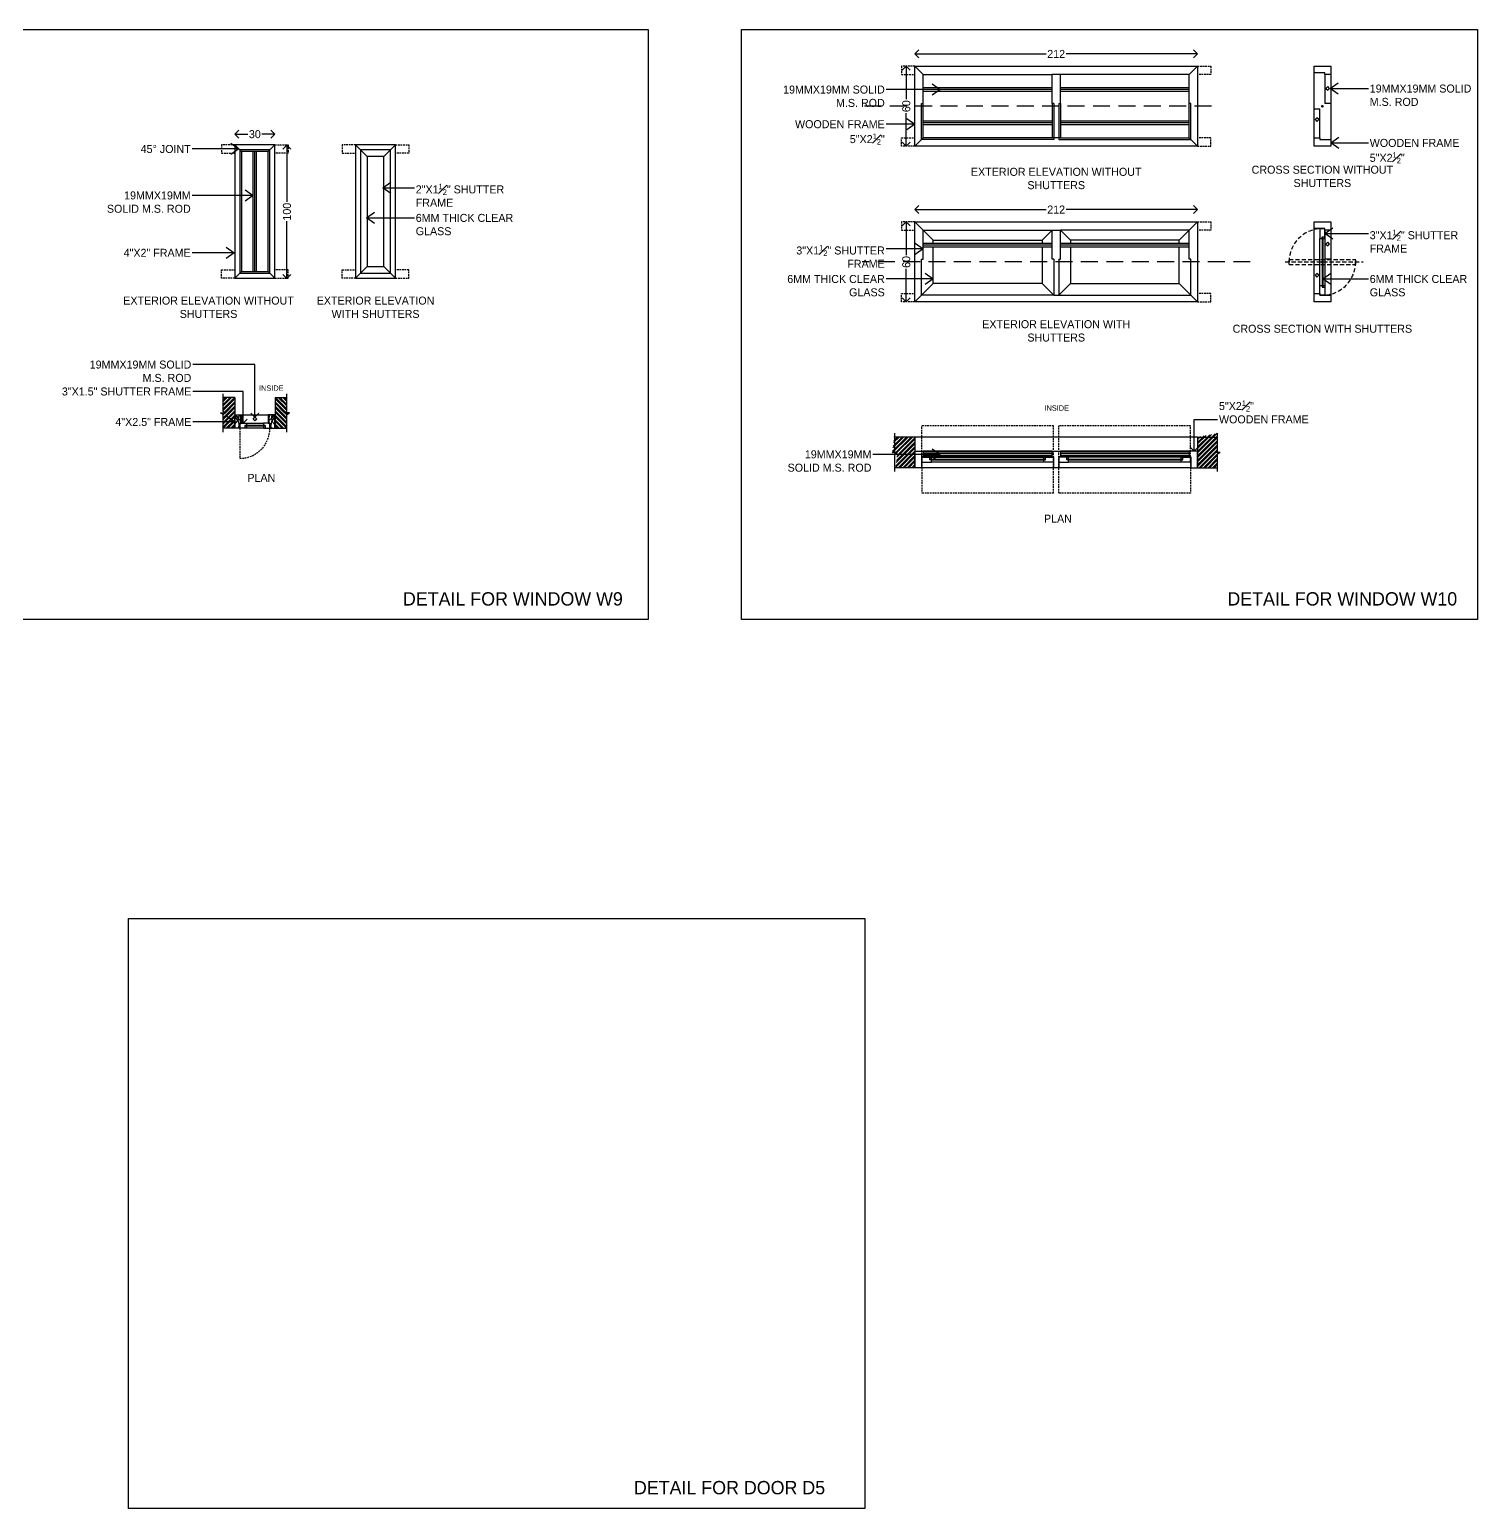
# Model space of a CAD drawing. Header units: metres. Extents: x -16 to 65907, y -5261 to 15511.
# Drawn here: x 36859 to 37945, y 8666 to 9775 of the extents above; entities that cross this region are included whole.
import ezdxf

# ---------------------------------------------------------------- set-up
doc = ezdxf.new("R2010")
doc.units = ezdxf.units.M
doc.header["$PDMODE"] = 67
doc.header["$PDSIZE"] = -5
doc.linetypes.add('DASHED', pattern=[19.05, 12.7, -6.35])
doc.layers.get('0').update_dxf_attribs({"color": 6})
for name, color, linetype in [('BC-DIMENSION', 8, 'Continuous'), ('BC-GREYCOLOR', 8, 'Continuous'), ('BC-HATCH', 8, 'Continuous'), ('BC-JOINERY', 93, 'Continuous'), ('BC-TEXT', 7, 'Continuous'), ('BC-WHITECOLOR', 7, 'Continuous')]:
    doc.layers.add(name, color=color, linetype=linetype)
doc.styles.add('BC-1IN10-2', font='FreeSans.ttf', dxfattribs={"height": 4})
doc.styles.add('BC-1IN10-3', font='FreeSans.ttf', dxfattribs={"height": 6})
doc.styles.add('BC-1IN50-1', font='FreeSans.ttf', dxfattribs={"height": 10})
doc.dimstyles.new('BC-1IN10-3', dxfattribs={"dimtxt": 6, "dimasz": 6, "dimexe": 0.18, "dimexo": 0.0625, "dimgap": 1, "dimtad": 0, "dimtoh": 1, "dimzin": 12, "dimdsep": 46, "dimtxsty": 'BC-1IN10-3', "dimblk": 'OPEN90', "dimcen": 0.09, "dimse1": 1, "dimse2": 1, "dimclrd": 256, "dimclre": 256, "dimclrt": 7, "dimadec": 0, "dimazin": 0, "dimtfac": 1, "dimtdec": 1, "dimtofl": 0, "dimtmove": 1, "dimatfit": 3, "dimldrblk": 'OPEN90', "dimfxl": 1, "dimtolj": 1, "dimtzin": 0, "dimlwd": -3, "dimarcsym": 0})
doc.dimstyles.new('BC-1IN50-1', dxfattribs={"dimtxt": 10, "dimasz": 10, "dimexe": 0.18, "dimexo": 0.0625, "dimgap": 1, "dimtad": 0, "dimdec": 1, "dimzin": 12, "dimdsep": 46, "dimtxsty": 'BC-1IN50-1', "dimblk": 'OPEN90', "dimcen": 0.09, "dimse1": 1, "dimse2": 1, "dimclrd": 8, "dimclre": 256, "dimclrt": 7, "dimadec": 0, "dimazin": 0, "dimtfac": 1, "dimtdec": 0, "dimtofl": 0, "dimtmove": 1, "dimatfit": 3, "dimfxl": 1, "dimtolj": 1, "dimtzin": 0, "dimlwd": -3, "dimarcsym": 0})

# ---------------------------------------------------------------- blocks, each defined once
blk = doc.blocks.new('_OPEN90')
at = {"color": 0, "linetype": 'ByBlock'}
for p, q in [((0, 0), (-1, 0)), ((-0.5, 0.5), (0, 0)), ((0, 0), (-0.5, -0.5))]:
    blk.add_line(p, q, dxfattribs=at)
blk = doc.blocks.new('*D846')
at = {"layer": 'BC-DIMENSION', "lineweight": -3}
for p, q in [((37018.7, 9696.1), (37022.5, 9696.1)), ((37036.7, 9696.1), (37032.9, 9696.1))]:
    blk.add_line(p, q, dxfattribs=at)
at = {"layer": 'Defpoints', "color": 0}
for p in [(37012.7, 9696.1), (37012.7, 9688), (37042.7, 9688)]:
    blk.add_point(p, dxfattribs=at)
at = {"layer": 'BC-DIMENSION', "lineweight": -3, "xscale": 6, "yscale": 6, "zscale": 6, "rotation": 180}
blk.add_blockref('_OPEN90', (37012.7, 9696.1), dxfattribs=at)
at = {"layer": 'BC-DIMENSION', "lineweight": -3, "xscale": 6, "yscale": 6, "zscale": 6}
blk.add_blockref('_OPEN90', (37042.7, 9696.1), dxfattribs=at)
at = {"layer": 'BC-DIMENSION', "color": 7, "insert": (37027.7, 9696.1), "char_height": 6, "attachment_point": 5, "style": 'BC-1IN10-3'}
blk.add_mtext('\\A1;30', dxfattribs=at)
blk = doc.blocks.new('*D847')
at = {"layer": 'BC-DIMENSION', "lineweight": -3}
for p, q in [((37051.8, 9682), (37051.8, 9645.3)), ((37051.8, 9594), (37051.8, 9630.8))]:
    blk.add_line(p, q, dxfattribs=at)
at = {"layer": 'Defpoints', "color": 0}
for p in [(37042.7, 9688), (37051.8, 9688), (37042.7, 9588)]:
    blk.add_point(p, dxfattribs=at)
at = {"layer": 'BC-DIMENSION', "lineweight": -3, "xscale": 6, "yscale": 6, "zscale": 6}
for p, rotation in [((37051.8, 9688), 90), ((37051.8, 9588), 270)]:
    blk.add_blockref('_OPEN90', p, dxfattribs=dict(at, rotation=rotation))
at = {"layer": 'BC-DIMENSION', "color": 7, "insert": (37051.8, 9638), "char_height": 6, "attachment_point": 5, "rotation": 90, "style": 'BC-1IN10-3'}
blk.add_mtext('\\A1;100', dxfattribs=at)
blk = doc.blocks.new('*D854')
at = {"layer": 'BC-DIMENSION', "lineweight": -3}
for p, q in [((37528.7, 9756.3), (37621.2, 9756.3)), ((37728.7, 9756.3), (37636.3, 9756.3))]:
    blk.add_line(p, q, dxfattribs=at)
at = {"layer": 'Defpoints', "color": 0}
for p in [(37522.7, 9756.3), (37522.7, 9747.1), (37734.7, 9747.1)]:
    blk.add_point(p, dxfattribs=at)
at = {"layer": 'BC-DIMENSION', "lineweight": -3, "xscale": 6, "yscale": 6, "zscale": 6, "rotation": 180}
blk.add_blockref('_OPEN90', (37522.7, 9756.3), dxfattribs=at)
at = {"layer": 'BC-DIMENSION', "lineweight": -3, "xscale": 6, "yscale": 6, "zscale": 6}
blk.add_blockref('_OPEN90', (37734.7, 9756.3), dxfattribs=at)
at = {"layer": 'BC-DIMENSION', "color": 7, "insert": (37628.7, 9756.3), "char_height": 6, "attachment_point": 5, "style": 'BC-1IN10-3'}
blk.add_mtext('\\A1;212', dxfattribs=at)
blk = doc.blocks.new('*D855')
at = {"layer": 'BC-DIMENSION', "lineweight": -3}
for p, q in [((37516.3, 9741.1), (37516.3, 9722.3)), ((37516.3, 9693.1), (37516.3, 9711.9))]:
    blk.add_line(p, q, dxfattribs=at)
at = {"layer": 'Defpoints', "color": 0}
for p in [(37516.3, 9747.1), (37522.7, 9747.1), (37522.7, 9687.1)]:
    blk.add_point(p, dxfattribs=at)
at = {"layer": 'BC-DIMENSION', "lineweight": -3, "xscale": 6, "yscale": 6, "zscale": 6}
for p, rotation in [((37516.3, 9747.1), 90), ((37516.3, 9687.1), 270)]:
    blk.add_blockref('_OPEN90', p, dxfattribs=dict(at, rotation=rotation))
at = {"layer": 'BC-DIMENSION', "color": 7, "insert": (37516.3, 9717.1), "char_height": 6, "attachment_point": 5, "rotation": 90, "style": 'BC-1IN10-3'}
blk.add_mtext('\\A1;60', dxfattribs=at)
blk = doc.blocks.new('*D856')
at = {"layer": 'BC-DIMENSION', "lineweight": -3}
for p, q in [((37528.7, 9639.6), (37621.2, 9639.6)), ((37728.7, 9639.6), (37636.3, 9639.6))]:
    blk.add_line(p, q, dxfattribs=at)
at = {"layer": 'Defpoints', "color": 0}
for p in [(37522.7, 9639.6), (37522.7, 9630.3), (37734.7, 9630.3)]:
    blk.add_point(p, dxfattribs=at)
at = {"layer": 'BC-DIMENSION', "lineweight": -3, "xscale": 6, "yscale": 6, "zscale": 6, "rotation": 180}
blk.add_blockref('_OPEN90', (37522.7, 9639.6), dxfattribs=at)
at = {"layer": 'BC-DIMENSION', "lineweight": -3, "xscale": 6, "yscale": 6, "zscale": 6}
blk.add_blockref('_OPEN90', (37734.7, 9639.6), dxfattribs=at)
at = {"layer": 'BC-DIMENSION', "color": 7, "insert": (37628.7, 9639.6), "char_height": 6, "attachment_point": 5, "style": 'BC-1IN10-3'}
blk.add_mtext('\\A1;212', dxfattribs=at)
blk = doc.blocks.new('*D857')
at = {"layer": 'BC-DIMENSION', "lineweight": -3}
for p, q in [((37516.3, 9624.3), (37516.3, 9605.5)), ((37516.3, 9576.3), (37516.3, 9595.1))]:
    blk.add_line(p, q, dxfattribs=at)
at = {"layer": 'Defpoints', "color": 0}
for p in [(37516.3, 9630.3), (37522.7, 9630.3), (37522.7, 9570.3)]:
    blk.add_point(p, dxfattribs=at)
at = {"layer": 'BC-DIMENSION', "lineweight": -3, "xscale": 6, "yscale": 6, "zscale": 6}
for p, rotation in [((37516.3, 9630.3), 90), ((37516.3, 9570.3), 270)]:
    blk.add_blockref('_OPEN90', p, dxfattribs=dict(at, rotation=rotation))
at = {"layer": 'BC-DIMENSION', "color": 7, "insert": (37516.3, 9600.3), "char_height": 6, "attachment_point": 5, "rotation": 90, "style": 'BC-1IN10-3'}
blk.add_mtext('\\A1;60', dxfattribs=at)

msp = doc.modelspace()

# ---------------------------------------------------------------- hatches: boundary and pattern name
at = {"layer": 'BC-HATCH'}
h = msp.add_hatch(dxfattribs=at)
h.set_pattern_fill('ANSI32', color=256, scale=0.25, style=0)
h.set_pattern_definition([(45, (5112.9956, 64.3418), (-1.68379802, 1.68379802), []), (45, (5114.118, 64.3418), (-1.68379802, 1.68379802), [])])
h.paths.add_polyline_path([(37012.696, 9475.59), (37012.696, 9498.59), (37003.946, 9498.59), (37003.946, 9488.157), (37005.966, 9487.09), (37001.926, 9487.09), (37003.946, 9486.022), (37003.946, 9475.59)])
h = msp.add_hatch(dxfattribs=at)
h.set_pattern_fill('ANSI32', color=256, scale=0.25, angle=180, style=0)
h.set_pattern_definition([(135, (68942.561, 64.3418), (1.68379802, 1.68379802), []), (135, (68941.4384, 64.3418), (1.68379802, 1.68379802), [])])
h.paths.add_polyline_path([(37042.861, 9475.59), (37042.861, 9498.59), (37051.611, 9498.59), (37051.611, 9488.157), (37049.59, 9487.09), (37053.631, 9487.09), (37051.611, 9486.022), (37051.611, 9475.59)])
h = msp.add_hatch(dxfattribs=at)
h.set_pattern_fill('ANSI32', color=256, scale=0.25, style=0)
h.set_pattern_definition([(45, (3946.7116, 779.009), (-1.68379802, 1.68379802), []), (45, (3947.8341, 779.009), (-1.68379802, 1.68379802), [])])
edge = h.paths.add_edge_path()
edge.add_line((37749.742, 9443.102), (37749.742, 9456.41))
edge.add_line((37749.742, 9456.41), (37751.763, 9457.477))
edge.add_line((37751.763, 9457.477), (37747.722, 9457.477))
edge.add_line((37747.722, 9457.477), (37749.742, 9458.544))
edge.add_line((37749.742, 9458.544), (37749.742, 9471.852))
edge.add_line((37734.742, 9468.977), (37749.742, 9468.977))
edge.add_line((37734.742, 9468.977), (37734.742, 9445.977))
edge.add_line((37734.742, 9445.977), (37749.742, 9445.977))
edge = h.paths.add_edge_path()
edge.add_line((37522.742, 9468.977), (37522.742, 9445.977))
edge.add_line((37522.742, 9468.977), (37507.742, 9468.977))
edge.add_line((37507.742, 9458.544), (37507.742, 9471.852))
edge.add_line((37505.722, 9457.477), (37507.742, 9458.544))
edge.add_line((37509.763, 9457.477), (37505.722, 9457.477))
edge.add_line((37507.742, 9456.41), (37509.763, 9457.477))
edge.add_line((37507.742, 9443.102), (37507.742, 9456.41))
edge.add_line((37522.742, 9445.977), (37507.742, 9445.977))

# ---------------------------------------------------------------- linework, layer by layer
for p, q in [((37822.102, 9747.084), (37834.602, 9747.084)), ((37822.102, 9630.343), (37834.602, 9630.343))]:
    msp.add_line(p, q)
at = {"layer": 'BC-GREYCOLOR'}
for p, q in [((37528.992, 9740.834), (37522.742, 9747.084)), ((37631.867, 9740.834), (37625.617, 9740.834)), ((37728.492, 9740.834), (37734.742, 9747.084)), ((37528.992, 9693.334), (37522.742, 9687.084)), ((37631.867, 9693.334), (37625.617, 9693.334)), ((37734.742, 9687.084), (37728.492, 9693.334)), ((37017.706, 9683.03), (37012.706, 9688.03)), ((37026.362, 9593.03), (37026.362, 9683.03)), ((37027.706, 9593.03), (37027.706, 9683.03)), ((37029.049, 9593.03), (37029.049, 9683.03)), ((37037.706, 9683.03), (37042.706, 9688.03)), ((37111.983, 9679.28), (37103.233, 9688.03)), ((37124.483, 9679.28), (37133.233, 9688.03)), ((37536.492, 9616.593), (37522.742, 9630.343)), ((37720.992, 9616.593), (37734.742, 9630.343)), ((37618.117, 9616.593), (37625.617, 9624.093)), ((37625.617, 9624.093), (37631.867, 9624.093)), ((37631.867, 9624.093), (37639.367, 9616.593)), ((37111.983, 9596.78), (37103.233, 9588.03)), ((37124.483, 9596.78), (37133.233, 9588.03)), ((37017.706, 9593.03), (37012.706, 9588.03)), ((37037.706, 9593.03), (37042.706, 9588.03)), ((37536.492, 9584.093), (37522.742, 9570.343)), ((37618.117, 9584.093), (37626.867, 9575.343)), ((37630.617, 9575.343), (37639.367, 9584.093)), ((37720.992, 9584.093), (37734.742, 9570.343)), ((37626.867, 9575.343), (37630.617, 9575.343))]:
    msp.add_line(p, q, dxfattribs=at)
at = {"layer": 'BC-GREYCOLOR', "linetype": 'DASHED'}
for p, q in [((37745.242, 9717.084), (37483.182, 9717.084)), ((37774.303, 9600.343), (37483.182, 9600.343))]:
    msp.add_line(p, q, dxfattribs=at)
at = {"layer": 'BC-GREYCOLOR', "linetype": 'DASHED', "ltscale": 0.25}
for p, q in [((37800.424, 9600.343), (37858.953, 9600.343)), ((37803.352, 9602.243), (37853.352, 9602.243)), ((37803.352, 9598.443), (37803.352, 9602.243)), ((37803.352, 9598.443), (37853.352, 9598.443)), ((37853.352, 9598.443), (37853.352, 9602.243))]:
    msp.add_line(p, q, dxfattribs=at)
at = {"layer": 'BC-GREYCOLOR', "linetype": 'DASHED', "ltscale": 0.1}
for p, q in [((37016.446, 9475.59), (37016.446, 9453.025)), ((37527.942, 9450.327), (37527.942, 9477.467)), ((37626.667, 9477.467), (37527.942, 9477.467)), ((37626.667, 9426.987), (37626.667, 9477.467)), ((37630.817, 9426.987), (37630.817, 9477.467)), ((37729.542, 9477.467), (37630.817, 9477.467)), ((37729.542, 9450.327), (37729.542, 9477.467)), ((37527.942, 9454.127), (37527.942, 9426.987)), ((37729.542, 9454.127), (37729.542, 9426.987)), ((37626.667, 9426.987), (37527.942, 9426.987)), ((37729.542, 9426.987), (37630.817, 9426.987))]:
    msp.add_line(p, q, dxfattribs=at)
for points in [[(37522.742, 9747.084), (37512.742, 9747.084), (37512.742, 9740.834), (37522.742, 9740.834)], [(37734.742, 9747.084), (37744.742, 9747.084), (37744.742, 9740.834), (37734.742, 9740.834)], [(37522.742, 9687.084), (37512.742, 9687.084), (37512.742, 9693.334), (37522.742, 9693.334)], [(37734.742, 9687.084), (37744.742, 9687.084), (37744.742, 9693.334), (37734.742, 9693.334)], [(37012.706, 9688.03), (37002.706, 9688.03), (37002.706, 9681.78), (37012.706, 9681.78)], [(37042.706, 9688.03), (37052.706, 9688.03), (37052.706, 9681.78), (37042.706, 9681.78)], [(37103.233, 9688.03), (37093.233, 9688.03), (37093.233, 9681.78), (37103.233, 9681.78)], [(37133.233, 9688.03), (37143.233, 9688.03), (37143.233, 9681.78), (37133.233, 9681.78)], [(37522.742, 9630.343), (37512.742, 9630.343), (37512.742, 9624.093), (37522.742, 9624.093)], [(37734.742, 9630.343), (37744.742, 9630.343), (37744.742, 9624.093), (37734.742, 9624.093)], [(37012.706, 9588.03), (37002.706, 9588.03), (37002.706, 9594.28), (37012.706, 9594.28)], [(37042.706, 9588.03), (37052.706, 9588.03), (37052.706, 9594.28), (37042.706, 9594.28)], [(37103.233, 9588.03), (37093.233, 9588.03), (37093.233, 9594.28), (37103.233, 9594.28)], [(37133.233, 9588.03), (37143.233, 9588.03), (37143.233, 9594.28), (37133.233, 9594.28)], [(37522.742, 9570.343), (37512.742, 9570.343), (37512.742, 9576.593), (37522.742, 9576.593)], [(37734.742, 9570.343), (37744.742, 9570.343), (37744.742, 9576.593), (37734.742, 9576.593)]]:
    msp.add_lwpolyline(points, dxfattribs=at)
at = {"layer": 'BC-GREYCOLOR'}
msp.add_lwpolyline([(37038.956, 9591.78), (37038.956, 9684.28), (37016.456, 9684.28), (37016.456, 9591.78)], close=True, dxfattribs=at)
at = {"layer": 'BC-GREYCOLOR', "linetype": 'DASHED', "ltscale": 0.25}
for start, end in [(85.641318, 180), (265.641318, 0)]:
    msp.add_arc((37828.352, 9600.343), 25, start, end, dxfattribs=at)
at = {"layer": 'BC-GREYCOLOR', "linetype": 'DASHED', "ltscale": 0.1}
msp.add_arc((37016.446, 9475.59), 22.565, 270, 360, dxfattribs=at)
at = {"layer": 'BC-HATCH'}
for points in [[(37012.696, 9484.459), (37013.755, 9482.879), (37015.359, 9480.653), (37015.682, 9477.624), (37016.446, 9476.052)], [(37012.706, 9485.59), (37014.32, 9484.334), (37015.831, 9482.434), (37017.226, 9481.335), (37017.696, 9481.25)], [(37042.751, 9485.59), (37041.137, 9484.334), (37039.626, 9482.434), (37038.23, 9481.335), (37037.761, 9481.25)], [(37042.761, 9484.459), (37041.701, 9482.879), (37040.098, 9480.653), (37039.774, 9477.624), (37039.011, 9476.052)]]:
    msp.add_lwpolyline(points, dxfattribs=at)
for centre, radius, start, end in [((37006.721, 9485.793), 9.313, 309.911192, 358.746864), ((37010.048, 9486.322), 4.298, 308.02701, 350.185167), ((37007.929, 9481.996), 9.401, 317.044464, 22.475378), ((37047.527, 9481.996), 9.401, 157.524622, 222.955536), ((37045.458, 9483.244), 5.328, 153.877685, 239.575077), ((37045.408, 9486.322), 4.298, 189.814833, 231.97299)]:
    msp.add_arc(centre, radius, start, end, dxfattribs=at)
at = {"layer": 'BC-JOINERY'}
for p, q in [((37828.077, 9619.221), (37828.677, 9619.221)), ((37828.077, 9617.971), (37828.077, 9619.221)), ((37828.677, 9619.221), (37830.252, 9619.221)), ((37828.677, 9617.971), (37828.677, 9619.221)), ((37828.677, 9581.716), (37828.077, 9581.716)), ((37828.077, 9581.466), (37828.677, 9581.466)), ((37828.677, 9581.466), (37830.252, 9581.466)), ((37012.696, 9475.59), (37012.696, 9485.59)), ((37012.696, 9485.59), (37017.696, 9485.59)), ((37017.696, 9485.59), (37017.696, 9479.34)), ((37042.761, 9485.59), (37037.761, 9485.59)), ((37037.761, 9485.59), (37037.761, 9479.34)), ((37042.761, 9475.59), (37042.761, 9485.59)), ((37016.446, 9475.59), (37012.696, 9475.59)), ((37017.696, 9479.34), (37016.446, 9479.34)), ((37016.446, 9479.34), (37016.446, 9475.59)), ((37020.196, 9477.765), (37020.196, 9477.165)), ((37020.196, 9477.165), (37020.196, 9475.59)), ((37020.446, 9477.165), (37020.446, 9477.765)), ((37035.111, 9477.165), (37035.111, 9477.765)), ((37035.361, 9477.765), (37035.361, 9477.165)), ((37035.361, 9477.165), (37035.361, 9475.59)), ((37037.761, 9479.34), (37039.011, 9479.34)), ((37039.011, 9479.34), (37039.011, 9475.59)), ((37039.011, 9475.59), (37042.761, 9475.59)), ((37533.892, 9452.452), (37533.892, 9454.027)), ((37533.892, 9451.852), (37533.892, 9452.452)), ((37535.142, 9452.452), (37533.892, 9452.452)), ((37535.142, 9451.852), (37533.892, 9451.852)), ((37620.467, 9452.452), (37620.467, 9451.852)), ((37620.717, 9452.452), (37620.717, 9454.027)), ((37620.717, 9451.852), (37620.717, 9452.452)), ((37636.767, 9452.452), (37636.767, 9454.027)), ((37636.767, 9451.852), (37636.767, 9452.452)), ((37638.017, 9452.452), (37636.767, 9452.452)), ((37638.017, 9451.852), (37636.767, 9451.852)), ((37723.342, 9452.452), (37723.342, 9451.852)), ((37723.592, 9452.452), (37723.592, 9454.027)), ((37723.592, 9451.852), (37723.592, 9452.452))]:
    msp.add_line(p, q, dxfattribs=at)
for points in [[(37834.602, 9740.834), (37830.252, 9740.834), (37830.252, 9742.084), (37822.102, 9742.084), (37822.102, 9747.084), (37834.602, 9747.084)], [(37822.102, 9693.334), (37826.452, 9693.334), (37826.452, 9692.084), (37834.602, 9692.084), (37834.602, 9687.084), (37822.102, 9687.084)], [(37834.602, 9624.093), (37830.252, 9624.093), (37830.252, 9625.343), (37822.102, 9625.343), (37822.102, 9630.343), (37834.602, 9630.343)], [(37822.102, 9576.593), (37826.452, 9576.593), (37826.452, 9575.343), (37834.602, 9575.343), (37834.602, 9570.343), (37822.102, 9570.343)], [(37528.992, 9458.477), (37528.992, 9454.127), (37527.742, 9454.127), (37527.742, 9445.977), (37522.742, 9445.977), (37522.742, 9458.477)], [(37626.867, 9445.977), (37626.867, 9454.127), (37625.617, 9454.127), (37625.617, 9458.477), (37631.867, 9458.477), (37631.867, 9454.127), (37630.617, 9454.127), (37630.617, 9445.977), (37626.867, 9445.977)], [(37728.492, 9458.477), (37728.492, 9454.127), (37729.742, 9454.127), (37729.742, 9445.977), (37734.742, 9445.977), (37734.742, 9458.477)]]:
    msp.add_lwpolyline(points, close=True, dxfattribs=at)
for points in [[(37828.677, 9617.971), (37830.252, 9617.971), (37830.252, 9625.171), (37826.502, 9625.171), (37826.502, 9617.971), (37828.077, 9617.971)], [(37828.677, 9582.716), (37830.252, 9582.716), (37830.252, 9575.516), (37826.502, 9575.516), (37826.502, 9582.716), (37828.077, 9582.716)], [(37021.446, 9477.165), (37021.446, 9475.59), (37016.646, 9475.59), (37016.646, 9479.34), (37021.446, 9479.34), (37021.446, 9477.765)], [(37034.111, 9477.165), (37034.111, 9475.59), (37038.911, 9475.59), (37038.911, 9479.34), (37034.111, 9479.34), (37034.111, 9477.765)], [(37535.142, 9452.452), (37535.142, 9454.027), (37527.942, 9454.027), (37527.942, 9450.277), (37535.142, 9450.277), (37535.142, 9451.852)], [(37619.467, 9452.452), (37619.467, 9454.027), (37626.667, 9454.027), (37626.667, 9450.277), (37619.467, 9450.277), (37619.467, 9451.852)], [(37638.017, 9452.452), (37638.017, 9454.027), (37630.817, 9454.027), (37630.817, 9450.277), (37638.017, 9450.277), (37638.017, 9451.852)], [(37722.342, 9452.452), (37722.342, 9454.027), (37729.542, 9454.027), (37729.542, 9450.277), (37722.342, 9450.277), (37722.342, 9451.852)]]:
    msp.add_lwpolyline(points, dxfattribs=at)
at = {"layer": 'BC-WHITECOLOR'}
for p, q in [((37528.992, 9740.834), (37625.617, 9740.834)), ((37528.992, 9719.084), (37528.992, 9740.834)), ((37625.617, 9719.084), (37625.617, 9740.834)), ((37631.867, 9719.084), (37631.867, 9740.834)), ((37728.492, 9740.834), (37631.867, 9740.834)), ((37822.102, 9693.334), (37822.102, 9742.084)), ((37830.252, 9740.834), (37830.252, 9719.084)), ((37834.602, 9740.834), (37834.602, 9692.084)), ((37625.617, 9730.928), (37528.992, 9730.928)), ((37625.617, 9729.584), (37528.992, 9729.584)), ((37625.617, 9728.241), (37528.992, 9728.241)), ((37728.492, 9730.928), (37631.867, 9730.928)), ((37728.492, 9729.584), (37631.867, 9729.584)), ((37728.492, 9728.241), (37631.867, 9728.241)), ((37527.742, 9692.084), (37527.742, 9719.084)), ((37527.742, 9719.084), (37528.992, 9719.084)), ((37528.992, 9693.334), (37528.992, 9719.084)), ((37626.867, 9719.084), (37625.617, 9719.084)), ((37625.617, 9719.084), (37625.617, 9693.334)), ((37626.867, 9719.084), (37626.867, 9692.084)), ((37630.617, 9719.084), (37631.867, 9719.084)), ((37631.867, 9719.084), (37631.867, 9693.334)), ((37728.492, 9693.334), (37728.492, 9719.084)), ((37834.602, 9719.084), (37830.252, 9719.084)), ((37625.617, 9705.928), (37528.992, 9705.928)), ((37625.617, 9704.584), (37528.992, 9704.584)), ((37728.492, 9705.928), (37631.867, 9705.928)), ((37728.492, 9704.584), (37631.867, 9704.584)), ((37822.102, 9715.084), (37826.452, 9715.084)), ((37826.452, 9693.334), (37826.452, 9715.084)), ((37625.617, 9703.241), (37528.992, 9703.241)), ((37625.617, 9693.334), (37528.992, 9693.334)), ((37728.492, 9703.241), (37631.867, 9703.241)), ((37631.867, 9693.334), (37728.492, 9693.334)), ((37626.867, 9692.084), (37527.742, 9692.084)), ((37528.992, 9624.093), (37625.617, 9624.093)), ((37625.617, 9602.343), (37625.617, 9624.093)), ((37631.867, 9602.343), (37631.867, 9624.093)), ((37728.492, 9624.093), (37631.867, 9624.093)), ((37822.102, 9576.593), (37822.102, 9625.343)), ((37826.502, 9582.716), (37826.502, 9617.971)), ((37828.677, 9618.971), (37828.077, 9618.971)), ((37828.077, 9617.971), (37828.077, 9581.466)), ((37828.677, 9617.971), (37828.677, 9581.466)), ((37830.252, 9624.093), (37830.252, 9602.343)), ((37834.602, 9624.093), (37834.602, 9575.343)), ((37625.617, 9614.187), (37528.992, 9614.187)), ((37625.617, 9612.843), (37528.992, 9612.843)), ((37625.617, 9611.5), (37528.992, 9611.5)), ((37728.492, 9614.187), (37631.867, 9614.187)), ((37728.492, 9612.843), (37631.867, 9612.843)), ((37728.492, 9611.5), (37631.867, 9611.5)), ((37830.252, 9614.157), (37830.252, 9582.716)), ((37626.867, 9602.343), (37625.617, 9602.343)), ((37630.617, 9602.343), (37631.867, 9602.343)), ((37822.102, 9598.343), (37826.452, 9598.343)), ((37826.452, 9576.593), (37826.452, 9598.343)), ((37834.602, 9602.343), (37830.252, 9602.343)), ((37003.946, 9488.157), (37003.946, 9501.465)), ((37012.696, 9498.59), (37003.946, 9498.59)), ((37012.696, 9498.59), (37012.696, 9475.59)), ((37042.861, 9498.59), (37042.861, 9475.59)), ((37042.861, 9498.59), (37051.611, 9498.59)), ((37051.611, 9488.157), (37051.611, 9501.465)), ((37001.926, 9487.09), (37005.966, 9487.09)), ((37003.946, 9486.022), (37001.926, 9487.09)), ((37005.966, 9487.09), (37003.946, 9488.157)), ((37003.946, 9472.715), (37003.946, 9486.022)), ((37012.696, 9489.59), (37012.696, 9484.59)), ((37017.796, 9485.59), (37037.761, 9485.59)), ((37042.861, 9489.59), (37042.861, 9484.59)), ((37049.59, 9487.09), (37051.611, 9488.157)), ((37053.631, 9487.09), (37049.59, 9487.09)), ((37051.611, 9486.022), (37053.631, 9487.09)), ((37051.611, 9472.715), (37051.611, 9486.022)), ((37012.696, 9475.59), (37003.946, 9475.59)), ((37035.361, 9477.765), (37020.196, 9477.765)), ((37035.361, 9477.165), (37020.196, 9477.165)), ((37021.446, 9479.34), (37034.111, 9479.34)), ((37034.111, 9475.59), (37021.446, 9475.59)), ((37042.861, 9475.59), (37051.611, 9475.59)), ((37507.742, 9458.544), (37507.742, 9471.852)), ((37749.742, 9458.544), (37749.742, 9471.852)), ((37522.742, 9468.977), (37507.742, 9468.977)), ((37522.742, 9468.977), (37522.742, 9445.977)), ((37734.742, 9468.977), (37522.742, 9468.977)), ((37734.742, 9468.977), (37734.742, 9445.977)), ((37734.742, 9468.977), (37749.742, 9468.977)), ((37505.722, 9457.477), (37507.742, 9458.544)), ((37509.763, 9457.477), (37505.722, 9457.477)), ((37507.742, 9456.41), (37509.763, 9457.477)), ((37507.742, 9443.102), (37507.742, 9456.41)), ((37625.617, 9458.477), (37528.992, 9458.477)), ((37625.617, 9457.645), (37528.992, 9457.645)), ((37625.617, 9456.302), (37528.992, 9456.302)), ((37625.617, 9454.958), (37528.992, 9454.958)), ((37528.992, 9454.127), (37625.617, 9454.127)), ((37529.02, 9454.027), (37550.77, 9454.027)), ((37534.142, 9452.452), (37534.142, 9451.852)), ((37535.142, 9452.452), (37620.717, 9452.452)), ((37535.142, 9451.852), (37620.717, 9451.852)), ((37619.467, 9450.277), (37535.142, 9450.277)), ((37538.956, 9454.027), (37619.467, 9454.027)), ((37728.492, 9458.477), (37631.867, 9458.477)), ((37728.492, 9457.645), (37631.867, 9457.645)), ((37728.492, 9456.302), (37631.867, 9456.302)), ((37728.492, 9454.958), (37631.867, 9454.958)), ((37631.867, 9454.127), (37728.492, 9454.127)), ((37637.017, 9452.452), (37637.017, 9451.852)), ((37638.017, 9452.452), (37723.592, 9452.452)), ((37638.017, 9451.852), (37723.592, 9451.852)), ((37722.342, 9450.277), (37638.017, 9450.277)), ((37747.722, 9457.477), (37749.742, 9458.544)), ((37751.763, 9457.477), (37747.722, 9457.477)), ((37749.742, 9456.41), (37751.763, 9457.477)), ((37749.742, 9443.102), (37749.742, 9456.41)), ((37522.742, 9445.977), (37507.742, 9445.977)), ((37729.742, 9445.977), (37527.742, 9445.977)), ((37734.742, 9445.977), (37749.742, 9445.977))]:
    msp.add_line(p, q, dxfattribs=at)
for points in [[(37734.742, 9747.084), (37734.742, 9687.084), (37522.742, 9687.084), (37522.742, 9747.084)], [(37832.402, 9729.074), (37833.745, 9730.418), (37832.402, 9731.761), (37831.058, 9730.418)], [(37824.277, 9705.741), (37825.62, 9707.084), (37824.277, 9708.428), (37822.933, 9707.084)], [(37042.706, 9588.03), (37042.706, 9688.03), (37012.706, 9688.03), (37012.706, 9588.03)], [(37037.706, 9593.03), (37037.706, 9683.03), (37017.706, 9683.03), (37017.706, 9593.03)], [(37133.233, 9588.03), (37133.233, 9688.03), (37103.233, 9688.03), (37103.233, 9588.03)], [(37129.483, 9591.78), (37129.483, 9684.28), (37106.983, 9684.28), (37106.983, 9591.78)], [(37124.483, 9596.78), (37124.483, 9679.28), (37111.983, 9679.28), (37111.983, 9596.78)], [(37734.742, 9630.343), (37734.742, 9570.343), (37522.742, 9570.343), (37522.742, 9630.343)], [(37832.402, 9612.333), (37833.745, 9613.677), (37832.402, 9615.02), (37831.058, 9613.677)], [(37824.277, 9589), (37825.62, 9590.343), (37824.277, 9591.687), (37822.933, 9590.343)], [(37027.778, 9481.121), (37026.435, 9482.465), (37027.778, 9483.808), (37029.122, 9482.465)]]:
    msp.add_lwpolyline(points, close=True, dxfattribs=at)
for points in [[(37630.617, 9719.084), (37630.617, 9692.084), (37729.742, 9692.084), (37729.742, 9719.084), (37728.492, 9719.084), (37728.492, 9740.834)], [(37626.867, 9602.343), (37626.867, 9575.343), (37527.742, 9575.343), (37527.742, 9602.343), (37528.992, 9602.343), (37528.992, 9624.093)], [(37536.492, 9614.187), (37536.492, 9616.593), (37618.117, 9616.593), (37618.117, 9614.187)], [(37630.617, 9602.343), (37630.617, 9575.343), (37729.742, 9575.343), (37729.742, 9602.343), (37728.492, 9602.343), (37728.492, 9624.093)], [(37720.992, 9614.187), (37720.992, 9616.593), (37639.367, 9616.593), (37639.367, 9614.187)], [(37618.117, 9611.5), (37618.117, 9584.093), (37536.492, 9584.093), (37536.492, 9611.5)], [(37639.367, 9611.5), (37639.367, 9584.093), (37720.992, 9584.093), (37720.992, 9611.5)]]:
    msp.add_lwpolyline(points, dxfattribs=at)
for centre in [(37828.352, 9717.084), (37828.352, 9600.343)]:
    msp.add_circle(centre, 0.6, dxfattribs=at)
at = {"layer": 'Defpoints'}
for points in [[(36770.602, 9332.065), (36770.602, 9774.565), (37322.602, 9774.565), (37322.602, 9332.065)], [(37392.638, 9332.065), (37392.638, 9774.565), (37944.638, 9774.565), (37944.638, 9332.065)], [(36933.076, 8665.535), (36933.076, 9108.035), (37485.076, 9108.035), (37485.076, 8665.535)]]:
    msp.add_lwpolyline(points, close=True, dxfattribs=at)

# ---------------------------------------------------------------- texts
at = {"layer": 'BC-TEXT', "color": 7, "char_height": 6, "style": 'BC-1IN10-3'}
for s, insert, width, attachment_point in [('{19MMX19MM SOLID M.S. ROD}', (37500.14, 9732.584), 88.39997, 3), ('{19MMX19MM SOLID M.S. ROD}', (37863.87, 9733.34), 88.39997, 1), ('{\\A1;WOODEN FRAME 5"X2{\\H0.7x;\\S1#2;}"}', (37500.14, 9706.618), 88.39997, 3), ('{45%%d JOINT}', (36979.614, 9688.03), 75.06401, 3), ('{\\A1;WOODEN FRAME 5"X2{\\H0.7x;\\S1#2;}"}', (37863.87, 9692.584), 88.39997, 1), ('{19MMX19MM SOLID M.S. ROD}', (36979.614, 9653.195), 75.06401, 3), ('{\\A1;2"X1\\H1x;{\\H0.7x;\\S1#2;}" SHUTTER FRAME}', (37148.385, 9658.909), 89.47914, 1), ('{\\A1;\\H1x;6MM THICK CLEAR GLASS}', (37148.385, 9636.335), 73.45353, 1), ('{\\A1;3"X1\\H1x;{\\H0.7x;\\S1#2;}" SHUTTER FRAME}', (37863.87, 9624.571), 89.47914, 1), ('{4"X2" FRAME}', (36979.604, 9610.156), 75.06401, 3), ('{\\A1;3"X1\\H1x;{\\H0.7x;\\S1#2;}" SHUTTER FRAME}', (37500.14, 9613.105), 89.47914, 3), ('{\\A1;\\H1x;6MM THICK CLEAR GLASS}', (37500.14, 9590.531), 73.45353, 3), ('{\\A1;\\H1x;6MM THICK CLEAR GLASS}', (37863.87, 9590.531), 73.45353, 1), ('{19MMX19MM SOLID M.S. ROD}', (36980.094, 9526.352), 87.97629, 3), ('{3"X1.5" SHUTTER FRAME}', (36980.094, 9506.176), 91.98637, 3), ('{\\A1;5"X2{\\H0.7x;\\S1#2;}"\\PWOODEN FRAME}', (37750.804, 9479.172), 131.23406, 7), ('{4"X2.5" FRAME}', (36980.094, 9483.296), 75.06401, 3), ('{19MMX19MM SOLID M.S. ROD}', (37490.14, 9459.02), 75.56234, 3)]:
    msp.add_mtext(s, dxfattribs=dict(at, insert=insert, width=width, attachment_point=attachment_point))
at = {"layer": 'BC-TEXT', "attachment_point": 5}
for s, insert, char_height, width, style in [('{\\pxqc;EXTERIOR ELEVATION WITHOUT SHUTTERS}', (37628.742, 9662.852), 6, 129.74264, 'BC-1IN10-3'), ('{\\pxqc;CROSS SECTION WITHOUT SHUTTERS}', (37828.352, 9664.44), 6, 129.74264, 'BC-1IN10-3'), ('{\\pxqc;EXTERIOR ELEVATION WITHOUT SHUTTERS}', (36992.995, 9566.269), 6, 129.74264, 'BC-1IN10-3'), ('{\\pxqc;EXTERIOR ELEVATION WITH SHUTTERS}', (37118.233, 9566.269), 6, 105.20227, 'BC-1IN10-3'), ('{\\pxqc;EXTERIOR ELEVATION WITH SHUTTERS}', (37628.742, 9548.582), 6, 129.74264, 'BC-1IN10-3'), ('{\\pxqc;CROSS SECTION WITH SHUTTERS}', (37828.352, 9550.169), 6, 129.74264, 'BC-1IN10-3'), ('{\\pxqc;INSIDE}', (37040.085, 9505.645), 4, 165.16731, 'BC-1IN10-2'), ('{\\pxqc;INSIDE}', (37629.114, 9490.73), 4, 165.16731, 'BC-1IN10-2'), ('{\\pxqc;PLAN}', (37032.594, 9438.402), 6, 165.16731, 'BC-1IN10-3'), ('{\\pxqc;PLAN}', (37630.039, 9407.765), 6, 165.16731, 'BC-1IN10-3'), ('{\\pxqc;DETAIL FOR WINDOW W9}', (37221.247, 9347.576), 10, 258.49544, 'BC-1IN10-3'), ('{\\pxqc;DETAIL FOR WINDOW W10}', (37843.283, 9347.576), 10, 258.49544, 'BC-1IN10-3'), ('{\\pxqc;DETAIL FOR DOOR D5}', (37383.721, 8681.046), 10, 258.49544, 'BC-1IN10-3')]:
    msp.add_mtext(s, dxfattribs=dict(at, insert=insert, char_height=char_height, width=width, style=style))

# ---------------------------------------------------------------- dimensions: what is measured, and where the dimension line sits
at = {"layer": 'BC-DIMENSION'}
for base, p1, p2, picture, middle in [((37522.742, 9756.336), (37734.742, 9747.084), (37522.742, 9747.084), '*D854', (37628.742, 9756.336)), ((37012.706, 9696.084), (37042.706, 9688.03), (37012.706, 9688.03), '*D846', (37027.706, 9696.084)), ((37522.742, 9639.595), (37734.742, 9630.343), (37522.742, 9630.343), '*D856', (37628.742, 9639.595))]:
    dim = msp.add_linear_dim(base=base, p1=p1, p2=p2, dimstyle='BC-1IN10-3', override={"dimlfac": 1}, dxfattribs=at)
    dim.commit()
    dim.dimension.update_dxf_attribs({"geometry": picture, "text_midpoint": middle})
for base, p1, p2, angle, picture, middle in [((37516.318, 9747.084), (37522.742, 9687.084), (37522.742, 9747.084), 270, '*D855', (37516.318, 9717.084)), ((37051.759, 9688.03), (37042.706, 9588.03), (37042.706, 9688.03), 90, '*D847', (37051.759, 9638.03)), ((37516.318, 9630.343), (37522.742, 9570.343), (37522.742, 9630.343), 270, '*D857', (37516.318, 9600.343))]:
    dim = msp.add_linear_dim(base=base, p1=p1, p2=p2, angle=angle, dimstyle='BC-1IN10-3', override={"dimlfac": 1}, dxfattribs=at)
    dim.commit()
    dim.dimension.update_dxf_attribs({"geometry": picture, "text_midpoint": middle})

# ---------------------------------------------------------------- leaders
at = {"layer": 'BC-TEXT', "annotation_type": 0, "has_hookline": 1}
for points, dimstyle, override, hookline_direction, text_width in [([(37541.743, 9729.584), (37501.14, 9729.584)], 'BC-1IN50-1', {"dimtxt": 6, "dimasz": 6, "dimtad": 0, "dimtoh": 1, "dimdec": 2, "dimtxsty": 'BC-1IN10-3', "dimclrd": 256, "dimtdec": 1, "dimldrblk": 'OPEN90'}, 1, 77.062), ([(37834.104, 9730.34), (37862.87, 9730.34)], 'BC-1IN50-1', {"dimtxt": 6, "dimasz": 6, "dimtad": 0, "dimtoh": 1, "dimdec": 2, "dimtxsty": 'BC-1IN10-3', "dimclrd": 256, "dimtdec": 1, "dimldrblk": 'OPEN90'}, 0, 77.062), ([(37522.742, 9703.618), (37501.14, 9703.618)], 'BC-1IN50-1', {"dimtxt": 6, "dimasz": 6, "dimtad": 0, "dimtoh": 1, "dimdec": 2, "dimtxsty": 'BC-1IN10-3', "dimclrd": 256, "dimtdec": 1, "dimldrblk": 'OPEN90'}, 1, 67.687), ([(37834.602, 9689.584), (37862.87, 9689.584)], 'BC-1IN50-1', {"dimtxt": 6, "dimasz": 6, "dimtad": 0, "dimtoh": 1, "dimdec": 2, "dimtxsty": 'BC-1IN10-3', "dimclrd": 256, "dimtdec": 1, "dimldrblk": 'OPEN90'}, 0, 67.687), ([(37015.706, 9685.03), (36980.614, 9685.03)], 'BC-1IN50-1', {"dimtxt": 6, "dimasz": 6, "dimtad": 0, "dimtoh": 1, "dimdec": 2, "dimtxsty": 'BC-1IN10-3', "dimclrd": 256, "dimtdec": 1, "dimldrblk": 'OPEN90'}, 1, 40.016), ([(37123.625, 9655.909), (37147.385, 9655.909)], 'BC-1IN50-1', {"dimtxt": 6, "dimasz": 6, "dimtad": 0, "dimtoh": 1, "dimdec": 2, "dimtxsty": 'BC-1IN10-3', "dimclrd": 256, "dimtdec": 1, "dimldrblk": 'OPEN90'}, 0, 66.082), ([(37026.362, 9650.195), (36980.614, 9650.195)], 'BC-1IN50-1', {"dimtxt": 6, "dimasz": 6, "dimtad": 0, "dimtoh": 1, "dimdec": 2, "dimtxsty": 'BC-1IN10-3', "dimclrd": 256, "dimtdec": 1, "dimldrblk": 'OPEN90'}, 1, 62.601), ([(37111.476, 9633.335), (37147.385, 9633.335)], 'BC-1IN50-1', {"dimtxt": 6, "dimasz": 6, "dimtad": 0, "dimtoh": 1, "dimdec": 2, "dimtxsty": 'BC-1IN10-3', "dimclrd": 256, "dimtdec": 1, "dimldrblk": 'OPEN90'}, 0, 55.737), ([(37830.252, 9621.571), (37862.87, 9621.571)], 'BC-1IN50-1', {"dimtxt": 6, "dimasz": 6, "dimtad": 0, "dimtoh": 1, "dimdec": 2, "dimtxsty": 'BC-1IN10-3', "dimclrd": 256, "dimtdec": 1, "dimldrblk": 'OPEN90'}, 0, 66.099), ([(37012.207, 9607.156), (36980.604, 9607.156)], 'BC-1IN50-1', {"dimtxt": 6, "dimasz": 6, "dimtad": 0, "dimtoh": 1, "dimdec": 2, "dimtxsty": 'BC-1IN10-3', "dimclrd": 256, "dimtdec": 1, "dimldrblk": 'OPEN90'}, 1, 50.041), ([(37528.992, 9610.105), (37501.14, 9610.105)], 'BC-1IN50-1', {"dimtxt": 6, "dimasz": 6, "dimtad": 0, "dimtoh": 1, "dimdec": 2, "dimtxsty": 'BC-1IN10-3', "dimclrd": 256, "dimtdec": 1, "dimldrblk": 'OPEN90'}, 1, 66.099), ([(37536.492, 9587.531), (37501.14, 9587.531)], 'BC-1IN50-1', {"dimtxt": 6, "dimasz": 6, "dimtad": 0, "dimtoh": 1, "dimdec": 2, "dimtxsty": 'BC-1IN10-3', "dimclrd": 256, "dimtdec": 1, "dimldrblk": 'OPEN90'}, 1, 55.737), ([(37828.677, 9587.531), (37862.87, 9587.531)], 'BC-1IN50-1', {"dimtxt": 6, "dimasz": 6, "dimtad": 0, "dimtoh": 1, "dimdec": 2, "dimtxsty": 'BC-1IN10-3', "dimclrd": 256, "dimtdec": 1, "dimldrblk": 'OPEN90'}, 0, 55.737), ([(37027.778, 9483.808), (37027.778, 9523.352), (36981.094, 9523.352)], 'BC-1IN10-3', {"dimtad": 0}, 1, 77.062), ([(37019.046, 9479.34), (37019.046, 9503.176), (36981.094, 9503.176)], 'BC-1IN10-3', {"dimtad": 0}, 1, 66.914), ([(37012.696, 9480.296), (36981.094, 9480.296)], 'BC-1IN50-1', {"dimtxt": 6, "dimasz": 6, "dimtad": 0, "dimtoh": 1, "dimdec": 2, "dimtxsty": 'BC-1IN10-3', "dimclrd": 256, "dimtdec": 1, "dimldrblk": 'OPEN90'}, 1, 56.675), ([(37732.242, 9458.477), (37732.242, 9482.172), (37749.804, 9482.172)], 'BC-1IN10-3', {"dimtad": 0}, 0, 67.687), ([(37541.743, 9456.02), (37491.14, 9456.02)], 'BC-1IN50-1', {"dimtxt": 6, "dimasz": 6, "dimtad": 0, "dimtoh": 1, "dimdec": 2, "dimtxsty": 'BC-1IN10-3', "dimclrd": 256, "dimtdec": 1, "dimldrblk": 'OPEN90'}, 1, 62.601)]:
    msp.add_leader(points, dimstyle=dimstyle, override=override, dxfattribs=dict(at, hookline_direction=hookline_direction, text_width=text_width))

doc.saveas('drawing.dxf')
